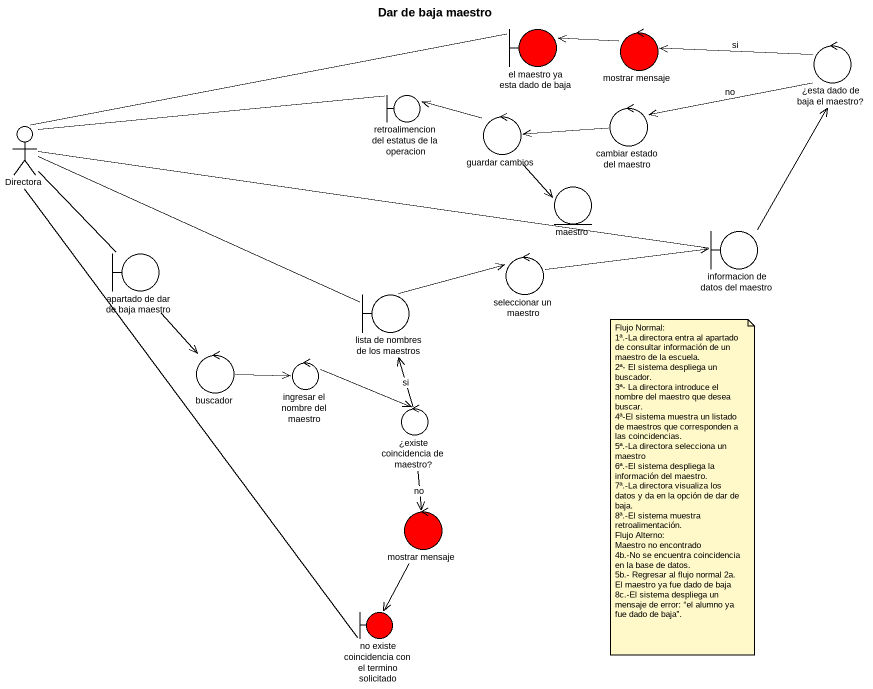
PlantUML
@startuml
title Dar de baja maestro
boundary "el maestro ya esta dado de baja" as el_maestro_ya_esta_dado_de #FF0000
control "mostrar mensaje" as mostrar_mensaje #FF0000
control "¿esta dado de baja el maestro?" as esta_dado_de_baja_el_maestro
boundary "retroalimencion del estatus de la operacion" as retroalimencion_del_estatus
control "guardar cambios" as guardar_cambios
control "cambiar estado del maestro" as cambiar_estado_del_maestro
actor Directora
entity maestro
boundary "informacion de datos del maestro" as informacion_de_datos_del
boundary "apartado de dar de baja maestro" as apartado_de_dar_de_baja
control "seleccionar un maestro" as seleccionar_un_maestro
boundary "lista de nombres de los maestros" as lista_de_nombres_de_los
control buscador
control "ingresar el nombre del maestro" as ingresar_el_nombre_del
control "¿existe coincidencia de maestro?" as existe_coincidencia_de
control "mostrar mensaje" as mostrar_mensaje_2 #FF0000
boundary "no existe coincidencia con el termino solicitado" as no_existe_coincidencia_con #FF0000
mostrar_mensaje -left-> el_maestro_ya_esta_dado_de
esta_dado_de_baja_el_maestro -left-> mostrar_mensaje : si
esta_dado_de_baja_el_maestro -left-> cambiar_estado_del_maestro : no
guardar_cambios -left-> retroalimencion_del_estatus
guardar_cambios --> maestro
cambiar_estado_del_maestro -left-> guardar_cambios
Directora -right- el_maestro_ya_esta_dado_de
Directora -right- retroalimencion_del_estatus
Directora -right- informacion_de_datos_del
Directora -- apartado_de_dar_de_baja
Directora -right- lista_de_nombres_de_los
Directora -- no_existe_coincidencia_con
informacion_de_datos_del -up-> esta_dado_de_baja_el_maestro
apartado_de_dar_de_baja --> buscador
seleccionar_un_maestro -right-> informacion_de_datos_del
lista_de_nombres_de_los -right-> seleccionar_un_maestro
buscador -right-> ingresar_el_nombre_del
ingresar_el_nombre_del -right-> existe_coincidencia_de
existe_coincidencia_de -up-> lista_de_nombres_de_los : si
existe_coincidencia_de --> mostrar_mensaje_2 : no
mostrar_mensaje_2 --> no_existe_coincidencia_con
note as N1
  Flujo Normal:
  1ª.-La directora entra al apartado de consultar información de un maestro de la escuela.
  2ª- El sistema despliega un buscador.
  3ª- La directora introduce el nombre del maestro que desea buscar.
  4ª-El sistema muestra un listado de maestros que corresponden a las coincidencias.
  5ª.-La directora selecciona un maestro
  6ª.-El sistema despliega la información del maestro.
  7ª.-La directora visualiza los datos y da en la opción de dar de baja.
  8ª.-El sistema muestra retroalimentación.
  Flujo Alterno:
  Maestro no encontrado
  4b.-No se encuentra coincidencia en la base de datos.
  5b.- Regresar al flujo normal 2a.
  El maestro ya fue dado de baja
  8c.-El sistema despliega un mensaje de error: “el alumno ya fue dado de baja”.
end note
@enduml
